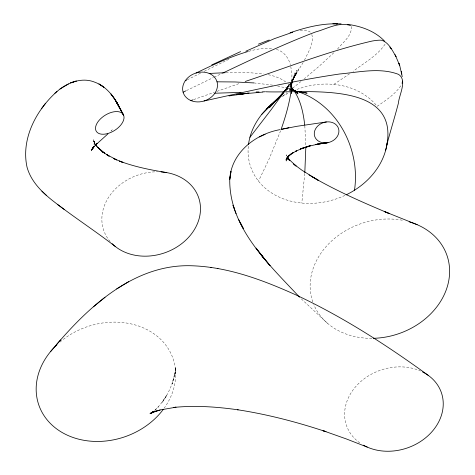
<?xml version="1.0" encoding="UTF-8"?>
<svg xmlns="http://www.w3.org/2000/svg" width="475" height="475" viewBox="0 0 475 475"><rect width="100%" height="100%" fill="white"/><g stroke="black" fill="none" stroke-linecap="round" stroke-linejoin="round"><path stroke-width="0.36" stroke-dasharray="2.38 1.78" d="M291.288 90.915L291.513 84.01L291.579 90.517M304.76 173.494L301.809 203.051M291.395 89.573L291.947 74.759L290.694 65.829M291.306 90.624L291.864 84.14L290.575 90.577M94.103 144.044L94.365 140.855L94.127 144.816L94.157 141.663L94.24 142.72L93.67 139.721L94.679 144.038L93.896 141.182L94.757 143.331L93.48 140.814L95.19 143.889M291.864 84.14L291.068 91.117M290.581 90.594L292.315 82.05M292.457 81.344L293.033 78.494L292.38 81.261M292.22 81.949L290.92 87.483L292.38 81.943M292.558 81.255L294.749 72.948L289.447 90.274L292.291 82.015M292.529 81.326L294.423 75.816L291.252 84.194L296.94 70.282L292.119 81.427M280.618 130.768L269.028 159.172L258.495 181.129M291.828 82.05L289.768 86.42L291.983 81.837M292.297 81.183L296.4 72.681L292.416 80.477L299.624 67.391M304.457 60.194C308.115 52.119 314.61 42.976 311.6 33.749M292.416 80.477L295.515 74.842L291.757 81.166L303.127 62.528M385.053 44.228C377.15 55.949 364.01 62.914 353.056 71.41M291.389 81.367L297.077 72.663L291.353 81.409M289.685 83.849L284.691 91.093L289.394 84.324M284.745 91.046L289.038 85.043L284.561 90.915M400.793 85.838C394.802 94.549 385.682 100.409 377.126 106.317M284.572 91.063L290.421 83.754M284.858 90.529L290.379 83.76M284.964 90.719L288.343 86.836L284.952 90.606M337.493 49.103C342.713 42.512 351.856 36.058 351.423 26.826L350.787 25.965M333.818 52.749L319.052 66.346L304.321 78.767M154.702 410.442L158.781 406.624M154.975 410.121L160.111 404.813L167.016 394.903L161.892 402.77C167.817 394.683 172.051 385.421 174.479 375.701L172.021 384.121L175.026 372.578L174.533 375.767L175.394 369.687L175.168 373.196L175.483 367.08L175.661 374.306M300.972 81.51L289.222 90.891M282.863 95.867L286.906 92.702M349.6 73.785L333.812 84.396M187.192 79.812L200.955 72.96M204.244 71.327L230.203 58.645M186.408 90.594L213.453 77.52M214.106 77.199L221.902 73.477M193.64 99.602L214.213 92.346M216.956 91.378L239.703 83.392M248.734 51.318C256.577 49.168 264.836 47.429 272.983 48.652M300.194 30.655C303.549 30.157 307.301 30.026 310.205 32.057M225.963 72.669L246.412 72.467L263.382 73.827M247.422 92.198L249.583 92.138M253.804 82.917L272.757 85.144M277.637 86.04L287.678 88.32L296.073 90.909M268.25 74.7C274.788 76.059 281.301 78.399 286.556 82.608M290.35 89.971L294.536 90.85M295.272 90.796L292.416 90.036L294.993 90.755M276.361 49.43C283.522 51.175 288.568 57.647 290.308 64.576M295.996 90.945L285.422 87.543L295.1 90.933M294.939 90.862L288.824 88.421L294.292 90.832M294.358 90.761L293.241 90.096L294.393 90.879M294.304 90.725L290.73 88.19L294.476 90.856M294.714 91.028L291.994 88.653L294.144 90.6M327.406 323.22L301.103 298.68M288.064 83.784L294.743 91.081M294.072 90.737L291.217 86.379L293.437 90.013L290.082 83.006L292.748 90.149L290.362 82.608L292.44 90.743L290.736 82.579L292.006 91.117M304.825 125.816L305.841 146.128M292.006 91.075L291.151 83.018L291.573 90.695M344.909 195.433A71.007 58.164 -19.1 0 1 248.395 145.303M282.186 96.567A71.007 58.164 -19.1 0 1 289.512 92.583M293.152 90.933A71.007 58.164 -19.1 0 1 376.717 105.806M110.153 241.549A50.208 41.129 -19.1 0 1 109.268 196.329A50.208 41.129 -19.1 0 1 157.48 171.79M359.765 442.86A50.208 41.129 -19.1 0 1 355.217 387.196A50.208 41.129 -19.1 0 1 420.595 371.022M59.993 342.053A71.007 58.164 -19.1 0 1 151.673 332.268A71.007 58.164 -19.1 0 1 164.291 408.037M371.895 338.337A71.007 58.164 -19.1 0 1 313.803 304.606M312.782 301.934A71.007 58.164 -19.1 0 1 332.441 240.249A71.007 58.164 -19.1 0 1 403.922 220.542M94.323 143.45L94.05 144.691L94.323 143.45M112.349 129.699L111.025 131.035L112.349 129.699M287.696 89.045L285.576 91.093L287.696 89.045M286.894 156.073L286.176 154.838L286.894 156.091"/><path stroke-width="0.71" d="M287.375 156.982L287.292 159.101L287.529 157.017M304.808 172.775L305.847 146.828M354.498 190.22C360.584 149.382 337.678 104.589 297.338 91.432M204.072 100.991C249.084 91.016 294.084 80.685 339.726 73.975C359.005 72.271 379.798 67.242 398.513 74.355C407.675 80.192 399.018 94.905 398.388 103.235C394.624 117.824 389.999 132.187 386.371 146.817M290.991 91.8C289.061 104.666 285.404 117.2 281.093 129.449M385.694 150.153C403.91 78.987 305.597 93.528 265.626 91.764M402.052 83.327L402.616 81.065M286.971 158.935L287.488 156.928M93.522 146.514L92.423 149.435L93.551 146.532L91.337 150.415L94.02 146.632L92.215 148.752L97.102 143.408L95.226 145.344L107.908 133.908M286.211 160.918L287.921 156.441L285.998 159.956L288.984 155.402L286.686 158.329L290.54 154.286M56.994 91.497C36.242 109.897 20.811 139.003 27.051 167.218C30.822 180.933 41.147 191.431 51.941 200.082C72.568 216.315 94.697 230.523 115.437 246.608M284.311 91.604L271.207 109.636L249.927 137.293M41.426 108.799L45.553 103.235M283.908 91.663L276.272 100.712L284.478 91.277M56.293 344.892C90.428 304.813 135.88 263.637 192.054 265.774C228.178 266.98 262.675 279.977 295.278 294.619C342.332 316.552 386.175 344.767 428.094 375.256M50.546 351.613L60.521 339.952M279.621 96.532L269.562 107.403L283.456 92.625L273.368 102.873L280.796 95.701L266.22 109.315L278.902 97.892M290.635 154.185L288.604 156.103L293.188 152.618L290.736 154.221L296.816 150.706L295.521 151.341L302.961 148.081L301.661 148.604L310.448 145.718L300.307 149.019L309.172 146.14L307.859 146.46L317.995 144.115L316.724 144.358L328.005 142.643L315.465 144.495L326.77 142.838M261.868 114.261L277.614 98.693L273.368 102.873M280.001 96.894L281.105 95.903M270.946 104.809L278.451 98.206M280.066 96.793L281.135 95.849M152.784 412.033L151.685 412.989L152.689 412.14M105.017 297.273L93.421 306.808M54.886 93.231L59.987 89.045L68.471 83.98M152.534 412.045L150.373 413.648L153.633 411.546M59.987 89.045C69.718 81.73 83.054 77.312 94.834 82.217C107.724 86.872 115.752 99.097 121.303 110.972L115.692 100.73L123.666 115.372L120.246 109.036L123.322 114.641A15.877 8.948 -32.1 0 1 106.839 133.766A15.877 8.948 -32.1 0 1 99.138 120.306A15.877 8.948 -32.1 0 1 123.322 114.641M116.678 288.907L128.565 281.699M153.579 411.552L150.017 413.701L154.719 411.368L150.848 413.125L160.188 409.955L176.023 407.188L173.886 407.419C195.284 405.282 216.873 406.802 238.112 409.836L237.619 409.753C267.663 414.39 297.16 422.109 325.992 431.686L323.03 430.683L346.311 438.93L367.258 447.094M280.036 129.639C255.33 133.998 231.153 152.843 229.752 179.425C229.075 227.798 269.123 264.551 299.559 297.19M185.226 80.792L186.538 80.138M183.095 92.203L185.749 90.915M211.731 64.944L240.593 51.597M196.05 73.025C212.966 64.915 230.001 56.739 248.069 51.502M222.549 73.168C253.157 58.698 283.747 44.05 315.412 32.009C326.551 29.058 338.847 21.547 350.473 25.531M245.783 51.252L274.318 38.683L292.772 32.211M265.157 134.306L259.303 136.948M269.23 39.995L258.388 44.157M190.897 100.569L192.957 99.845M245.207 81.474C287.28 67.503 328.736 50.979 372.026 41.07A74.48 10.385 -22.6 0 1 381.597 40.233C388.734 42.346 392.397 50.641 396.013 56.667L394.992 54.595M290.077 32.751C305.294 27.639 321.177 23.358 337.357 23.875L332.868 23.75M156.572 410.964L153.087 411.944L160.188 409.955M288.901 127.728L281.645 129.271L296.703 126.332L326.414 121.944M228.962 95.95L246.929 93.308L236.633 94.745M248.71 93.272L238.284 94.299L262.871 92.085M209.226 73.447L225.269 72.693M214.896 93.225L240.95 92.388M256.144 91.978L259.065 91.913M262.711 91.829L264.902 91.776M336.288 23.857L341.092 23.809M217.027 81.813A17.753 14.541 -19.1 0 1 195.053 101.715A17.753 14.541 -19.1 0 1 188.1 77.496A17.753 14.541 -19.1 0 1 217.027 81.813L235.036 81.967L253.804 82.917M299.885 91.954L307.123 93.124L297.237 91.485M347.48 24.356C361.036 26.113 374.811 31.012 384.471 41.034M217.479 268.47L217.966 268.553M210.835 267.395L211.428 267.496M166.761 172.615C150.741 169.961 134.68 166.873 119.468 161.061L122.942 162.432L113.519 158.531L116.838 159.944L106.465 154.476L109.161 156.192L102.208 151.555L104.72 153.283L97.69 147.268L99.524 149.156L95.588 144.774M417.181 224.699L384.204 211.452L389.126 213.495C361.819 201.988 334.507 190.131 309.023 174.907M312.437 176.92L318.398 180.375L302.035 170.293L293.657 164.035L296.103 166.054L287.981 158.365L289.809 160.336L287.731 157.67M295.498 91.574L297.285 92.845L294.975 91.271L297.979 93.878L295.26 91.503M295.04 91.253L297.285 92.845M57.831 204.689L64.25 209.475M41.901 191.182L46.621 195.599M100.902 150.302L102.909 152.19L97.69 147.268M95.522 144.715L96.817 146.187L95.612 144.513M390.688 48.028L389.951 47.114L391.341 48.854M287.613 157.575L289.477 160.556L287.618 157.356L288.325 158.549M294.458 91.325C300.954 101.353 303.382 113.394 304.742 125.097M95.517 144.566L96.217 145.736L95.534 144.507M115.449 100.32L110.972 93.973L114.416 98.586L119.498 107.617L116.607 102.131L117.438 103.681M395.515 55.634L399.724 65.568L402.254 76.629M238.598 219.486L243.283 228.439L240.077 222.306M287.535 157.373L288.105 158.686L287.648 157.409M399.724 65.568L398.869 63.264L399.291 64.398M236.033 213.673L232.993 205.253L234.009 208.08M401.838 74.142L401.286 71.683L401.517 72.77M287.464 157.534L287.731 158.935L287.559 157.599M291.579 91.372L291.608 93.409L291.585 91.242M387.155 142.761A71.007 58.164 -19.1 0 1 346.109 194.863M248.467 144.685A71.007 58.164 -19.1 0 1 275.429 101.163M161.049 171.92A50.208 41.129 -19.1 0 1 193.028 231.723A50.208 41.129 -19.1 0 1 112.136 243.687M422.548 371.943A50.208 41.129 -19.1 0 1 433.39 430.012A50.208 41.129 -19.1 0 1 363.417 445.176M163.465 409.171A71.007 58.164 -19.1 0 1 61.192 431.941A71.007 58.164 -19.1 0 1 56.917 344.803M409.177 221.837A71.007 58.164 -19.1 0 1 447.207 287.001A71.007 58.164 -19.1 0 1 373.332 338.313M230.975 171.552L229.752 179.425L230.975 171.552M76.184 81.065L70.71 82.87L76.184 81.065M103.841 87.168L99.061 84.057L103.841 87.168M269.978 265.626L261.47 255.2L269.978 265.626M263.934 258.299L256.12 248.176L263.934 258.299M323.208 142.815A12.552 10.284 -19.1 0 0 338.55 128.583A12.552 10.284 -19.1 0 0 318.012 125.774A12.552 10.284 -19.1 0 0 323.208 142.815"/></g></svg>
